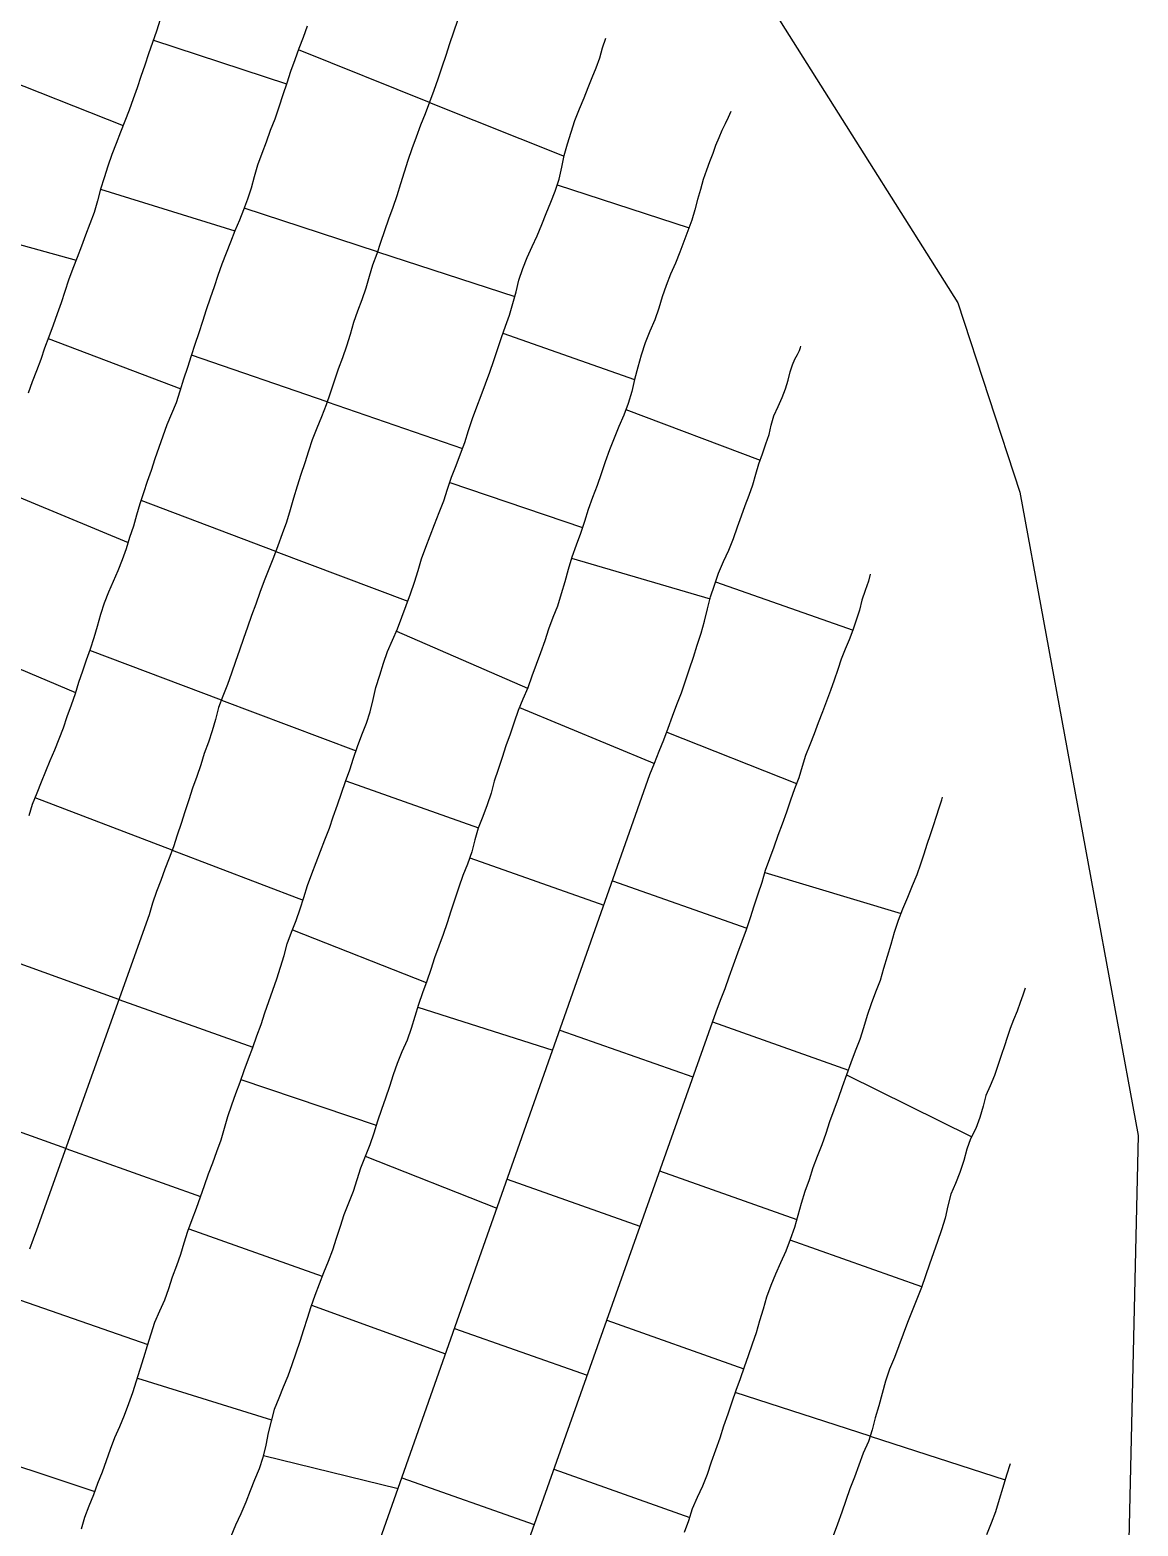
# Model space of a CAD drawing. Extents: x 703186 to 703989, y 1560402 to 1561368.
# Drawn here: x 703954.42 to 703989.44, y 1560715.4 to 1560762.66 of the extents above; entities that cross this region are included whole.
import ezdxf

# ---------------------------------------------------------------- set-up
doc = ezdxf.new("R2010")
doc.units = 0
for name, color, linetype in [('10124_2002_REAL', 30, 'Continuous'), ('AGROCAD PLL', 7, 'Continuous'), ('PANTE_2002', 7, 'Continuous')]:
    doc.layers.add(name, color=color, linetype=linetype)

msp = doc.modelspace()

# ---------------------------------------------------------------- linework, layer by layer
at = {"layer": '10124_2002_REAL'}
for points in [[(703958.5374, 1560762.9923), (703958.4146, 1560762.6251), (703958.295, 1560762.2619), (703958.1671, 1560761.9049), (703958.0445, 1560761.5458), (703957.9189, 1560761.1902), (703957.8034, 1560760.8367), (703957.6852, 1560760.4831), (703957.5561, 1560760.1302), (703957.4153, 1560759.7811), (703957.2779, 1560759.4303), (703957.1422, 1560759.0794), (703957.0065, 1560758.7271), (703956.8742, 1560758.3629), (703956.7612, 1560757.9941), (703956.6487, 1560757.6311), (703956.5495, 1560757.261), (703956.4472, 1560756.8948), (703956.3156, 1560756.5353), (703956.1779, 1560756.1815), (703956.0485, 1560755.8287), (703955.9125, 1560755.4758), (703955.7781, 1560755.1219), (703955.6393, 1560754.7566), (703955.5239, 1560754.3977), (703955.4003, 1560754.0467), (703955.276, 1560753.6893), (703955.1485, 1560753.333), (703955.0151, 1560752.9711), (703954.8774, 1560752.6099), (703954.7616, 1560752.2506), (703954.6278, 1560751.8908), (703954.4923, 1560751.5446), (703954.3658, 1560751.1917)], [(703954.3915, 1560737.8493), (703954.5036, 1560738.2073), (703954.642, 1560738.5646), (703954.7822, 1560738.9039), (703954.922, 1560739.244), (703955.0588, 1560739.5821), (703955.1994, 1560739.9208), (703955.3378, 1560740.2694), (703955.4741, 1560740.6191), (703955.5948, 1560740.9764), (703955.7309, 1560741.3399), (703955.8528, 1560741.698), (703955.9673, 1560742.0589), (703956.0924, 1560742.4106), (703956.2064, 1560742.7595), (703956.3278, 1560743.1118), (703956.4507, 1560743.468), (703956.5543, 1560743.8312), (703956.6566, 1560744.2025), (703956.7747, 1560744.5623), (703956.9153, 1560744.9111), (703957.0638, 1560745.251), (703957.2111, 1560745.5862), (703957.3453, 1560745.9306), (703957.4671, 1560746.2801), (703957.58, 1560746.6388), (703957.6961, 1560746.9916), (703957.7955, 1560747.3445), (703957.8976, 1560747.7024), (703958.0208, 1560748.054), (703958.1329, 1560748.4066), (703958.2571, 1560748.7568), (703958.3765, 1560749.1195), (703958.5034, 1560749.4794), (703958.6249, 1560749.8418), (703958.7573, 1560750.2002), (703958.9055, 1560750.5455), (703959.0465, 1560750.8938), (703959.1681, 1560751.2589), (703959.2844, 1560751.6356), (703959.4065, 1560752.0069), (703959.5221, 1560752.3757), (703959.64, 1560752.7386), (703959.7621, 1560753.1016), (703959.8775, 1560753.4659), (703959.9983, 1560753.8317), (703960.1253, 1560754.2023), (703960.2524, 1560754.5627), (703960.3697, 1560754.9179), (703960.4908, 1560755.2708), (703960.6329, 1560755.6236), (703960.7634, 1560755.9724), (703960.8991, 1560756.3221), (703961.0488, 1560756.6606), (703961.1749, 1560756.9941), (703961.3032, 1560757.3226), (703961.4191, 1560757.6699), (703961.5173, 1560758.0306), (703961.6232, 1560758.3986), (703961.7549, 1560758.7688), (703961.8973, 1560759.1314), (703962.0219, 1560759.4928), (703962.1641, 1560759.8586), (703962.2912, 1560760.2356), (703962.4199, 1560760.6207), (703962.5427, 1560760.9945), (703962.666, 1560761.3628), (703962.7984, 1560761.7308), (703962.9218, 1560762.0891), (703963.0667, 1560762.4392), (703963.1894, 1560762.7945)], [(703967.9286, 1560762.9657), (703967.8023, 1560762.5888), (703967.6751, 1560762.2262), (703967.5633, 1560761.8569), (703967.4324, 1560761.4827), (703967.3114, 1560761.1121), (703967.1867, 1560760.7452), (703967.0512, 1560760.3796), (703966.9064, 1560760.0174), (703966.7634, 1560759.6496), (703966.626, 1560759.2757), (703966.4883, 1560758.9091), (703966.3613, 1560758.5344), (703966.2431, 1560758.1684), (703966.1253, 1560757.7969), (703966.0092, 1560757.4219), (703965.8855, 1560757.058), (703965.7534, 1560756.6853), (703965.6236, 1560756.3193), (703965.4981, 1560755.9522), (703965.3814, 1560755.5946), (703965.25, 1560755.2308), (703965.141, 1560754.8698), (703965.0306, 1560754.5058), (703964.908, 1560754.1366), (703964.7684, 1560753.7785), (703964.6453, 1560753.4165), (703964.5362, 1560753.0452), (703964.4237, 1560752.6698), (703964.3004, 1560752.3001), (703964.1642, 1560751.9456), (703964.0352, 1560751.5686), (703963.9111, 1560751.1874), (703963.7826, 1560750.8145), (703963.6346, 1560750.4435), (703963.4835, 1560750.0799), (703963.3422, 1560749.7172), (703963.2237, 1560749.3563), (703963.1081, 1560748.9912), (703962.9846, 1560748.6228), (703962.8636, 1560748.2542), (703962.7514, 1560747.8753), (703962.6378, 1560747.4973), (703962.526, 1560747.1138), (703962.3903, 1560746.7386), (703962.2561, 1560746.3626), (703962.1174, 1560745.9954), (703961.9675, 1560745.6283), (703961.82, 1560745.2617), (703961.6821, 1560744.8952), (703961.5541, 1560744.5251), (703961.4237, 1560744.1616), (703961.291, 1560743.7934), (703961.1714, 1560743.4321), (703961.0448, 1560743.0718), (703960.9136, 1560742.7071), (703960.7931, 1560742.3415), (703960.66, 1560741.9818), (703960.5172, 1560741.615), (703960.3812, 1560741.254), (703960.2836, 1560740.882), (703960.1805, 1560740.5153), (703960.0563, 1560740.1602), (703959.9277, 1560739.8024), (703959.8141, 1560739.4406), (703959.6937, 1560739.0768), (703959.5574, 1560738.7101), (703959.4388, 1560738.3364), (703959.3152, 1560737.9644), (703959.1954, 1560737.5902), (703959.074, 1560737.2216), (703958.9508, 1560736.8576), (703958.8146, 1560736.5008), (703958.6798, 1560736.1461), (703958.5499, 1560735.7948), (703958.4172, 1560735.4422), (703958.2942, 1560735.0802), (703958.1878, 1560734.7118), (703954.6243, 1560724.7484), (703954.5223, 1560724.4552), (703954.4055, 1560724.1471)], [(703956.0478, 1560715.3139), (703956.1521, 1560715.6772), (703956.2923, 1560716.0376), (703956.4327, 1560716.3929), (703956.567, 1560716.7539), (703956.7093, 1560717.1141), (703956.8408, 1560717.4701), (703956.9655, 1560717.8298), (703957.1029, 1560718.1917), (703957.2605, 1560718.5412), (703957.4107, 1560718.9031), (703957.5411, 1560719.2666), (703957.6677, 1560719.6176), (703957.7899, 1560719.9871), (703957.9032, 1560720.3519), (703958.0129, 1560720.7221), (703958.1334, 1560721.0978), (703958.2493, 1560721.4703), (703958.3666, 1560721.8423), (703958.5205, 1560722.198), (703958.6825, 1560722.5477), (703958.8107, 1560722.9025), (703958.9216, 1560723.2695), (703959.0615, 1560723.6242), (703959.1831, 1560723.9855), (703959.2951, 1560724.3459), (703959.4129, 1560724.7157), (703959.5413, 1560725.0773), (703959.6804, 1560725.4348), (703959.8082, 1560725.7974), (703959.9373, 1560726.1581), (703960.0593, 1560726.5202), (703960.1953, 1560726.8694), (703960.3282, 1560727.23), (703960.4646, 1560727.5978), (703960.5678, 1560727.9657), (703960.6769, 1560728.3329), (703960.7981, 1560728.7044), (703960.9277, 1560729.0643), (703961.06, 1560729.423), (703961.1835, 1560729.7877), (703961.3219, 1560730.1525), (703961.4641, 1560730.5187), (703961.5928, 1560730.8861), (703961.7211, 1560731.2459), (703961.846, 1560731.6103), (703961.9698, 1560731.9692), (703962.0943, 1560732.3233), (703962.2249, 1560732.6845), (703962.3395, 1560733.0529), (703962.4481, 1560733.4251), (703962.5506, 1560733.7954), (703962.684, 1560734.1643), (703962.8286, 1560734.5309), (703962.9613, 1560734.8935), (703963.0785, 1560735.2586), (703963.1922, 1560735.6314), (703963.3234, 1560735.9987), (703963.4635, 1560736.3576), (703963.5986, 1560736.7192), (703963.7384, 1560737.08), (703963.8853, 1560737.4431), (703964.0045, 1560737.8063), (703964.1339, 1560738.1785), (703964.2661, 1560738.5505), (703964.3942, 1560738.9188), (703964.5237, 1560739.2847), (703964.6453, 1560739.6524), (703964.7687, 1560740.0244), (703964.9095, 1560740.3914), (703965.0517, 1560740.7623), (703965.1725, 1560741.1242), (703965.2686, 1560741.5053), (703965.355, 1560741.8923), (703965.4745, 1560742.2773), (703965.5888, 1560742.6604), (703965.7228, 1560743.0241), (703965.8728, 1560743.3803), (703966.0305, 1560743.7424), (703966.1733, 1560744.1077), (703966.3125, 1560744.4752), (703966.4431, 1560744.8439), (703966.5679, 1560745.2166), (703966.685, 1560745.5845), (703966.7933, 1560745.9559), (703966.9333, 1560746.3208), (703967.0714, 1560746.6822), (703967.2065, 1560747.0414), (703967.356, 1560747.4146), (703967.5033, 1560747.7855), (703967.6178, 1560748.1586), (703967.7455, 1560748.5338), (703967.8841, 1560748.9054), (703968.0232, 1560749.2688), (703968.1596, 1560749.6314), (703968.2766, 1560750.0081), (703968.404, 1560750.3848), (703968.5474, 1560750.754), (703968.684, 1560751.1134), (703968.8171, 1560751.4848), (703968.9526, 1560751.8503), (703969.0833, 1560752.2206), (703969.2014, 1560752.5954), (703969.3235, 1560752.9516), (703969.4465, 1560753.3023), (703969.5716, 1560753.656), (703969.6834, 1560754.021), (703969.7823, 1560754.388), (703969.8725, 1560754.7556), (703969.9916, 1560755.1255), (703970.1324, 1560755.4724), (703970.2913, 1560755.8191), (703970.4513, 1560756.1602), (703970.5982, 1560756.5117), (703970.7323, 1560756.8665), (703970.8837, 1560757.2175), (703971.0224, 1560757.5706), (703971.1446, 1560757.9476), (703971.2282, 1560758.3239), (703971.3041, 1560758.6985), (703971.4093, 1560759.0636), (703971.5276, 1560759.4315), (703971.6374, 1560759.8039), (703971.7883, 1560760.1677), (703971.9357, 1560760.5172), (703972.0642, 1560760.8454), (703972.1899, 1560761.1573), (703972.3167, 1560761.4707), (703972.4252, 1560761.7832), (703972.5167, 1560762.0932), (703972.6185, 1560762.3979)], [(703976.5727, 1560760.082), (703976.4887, 1560759.9), (703976.3876, 1560759.6952), (703976.2906, 1560759.4863), (703976.187, 1560759.2583), (703976.091, 1560759.0157), (703975.9978, 1560758.7558), (703975.8989, 1560758.4944), (703975.7969, 1560758.2317), (703975.6965, 1560757.9384), (703975.6082, 1560757.6228), (703975.5196, 1560757.3031), (703975.4334, 1560756.9832), (703975.3356, 1560756.6584), (703975.2133, 1560756.3162), (703975.0825, 1560755.9778), (703974.9636, 1560755.6391), (703974.8181, 1560755.2921), (703974.6596, 1560754.946), (703974.5241, 1560754.5922), (703974.4034, 1560754.2336), (703974.2929, 1560753.8693), (703974.1633, 1560753.5094), (703974.0114, 1560753.1458), (703973.8623, 1560752.7763), (703973.7418, 1560752.3928), (703973.6322, 1560752.0071), (703973.5279, 1560751.6227), (703973.4382, 1560751.2423), (703973.3215, 1560750.8605), (703973.1838, 1560750.4943), (703973.0349, 1560750.1334), (703972.8782, 1560749.7692), (703972.7315, 1560749.3985), (703972.5957, 1560749.0151), (703972.4731, 1560748.6399), (703972.3418, 1560748.2699), (703972.2008, 1560747.8906), (703972.0622, 1560747.514), (703971.9412, 1560747.1316), (703971.8163, 1560746.757), (703971.6833, 1560746.383), (703971.547, 1560746.0031), (703971.4335, 1560745.6142), (703971.3223, 1560745.2299), (703971.2098, 1560744.8513), (703971.0904, 1560744.4615), (703970.9456, 1560744.0974), (703970.8042, 1560743.7342), (703970.6866, 1560743.3622), (703970.5537, 1560742.9868), (703970.4166, 1560742.6191), (703970.277, 1560742.2511), (703970.1509, 1560741.8823), (703969.9975, 1560741.5171), (703969.8494, 1560741.1603), (703969.7222, 1560740.7947), (703969.5984, 1560740.4196), (703969.4639, 1560740.0477), (703969.3404, 1560739.6783), (703969.2181, 1560739.3022), (703969.0951, 1560738.925), (703968.995, 1560738.5488), (703968.8698, 1560738.1794), (703968.7287, 1560737.8102), (703968.5898, 1560737.448), (703968.4799, 1560737.0734), (703968.386, 1560736.6921), (703968.2509, 1560736.3104), (703968.0968, 1560735.9493), (703967.9767, 1560735.5819), (703967.8494, 1560735.2048), (703967.7243, 1560734.8268), (703967.6084, 1560734.4576), (703967.4784, 1560734.0865), (703967.343, 1560733.7143), (703967.2087, 1560733.3505), (703967.089, 1560732.9779), (703966.9586, 1560732.6065), (703966.821, 1560732.2386), (703966.7002, 1560731.8695), (703966.5797, 1560731.4927), (703966.4621, 1560731.1181), (703966.3374, 1560730.7465), (703966.1717, 1560730.376), (703966.0205, 1560730.0078), (703965.9028, 1560729.6478), (703965.7842, 1560729.2854), (703965.6574, 1560728.9182), (703965.5274, 1560728.5535), (703965.4066, 1560728.1875), (703965.2824, 1560727.8137), (703965.1567, 1560727.4374), (703965.0136, 1560727.0738), (703964.8699, 1560726.7036), (703964.7533, 1560726.3363), (703964.6311, 1560725.9674), (703964.4879, 1560725.5975), (703964.3427, 1560725.2341), (703964.2183, 1560724.8609), (703964.0989, 1560724.4835), (703963.9821, 1560724.1155), (703963.8397, 1560723.7495), (703963.6949, 1560723.3997), (703963.5622, 1560723.0434), (703963.4272, 1560722.6814), (703963.296, 1560722.3195), (703963.1827, 1560721.957), (703963.0687, 1560721.593), (703962.9481, 1560721.2287), (703962.8212, 1560720.8603), (703962.6945, 1560720.4935), (703962.5702, 1560720.13), (703962.4182, 1560719.7822), (703962.2815, 1560719.4336), (703962.1409, 1560719.0799), (703962.0381, 1560718.7097), (703961.9482, 1560718.3384), (703961.8755, 1560717.9496), (703961.7811, 1560717.5655), (703961.6584, 1560717.2082), (703961.5125, 1560716.8598), (703961.3805, 1560716.5065), (703961.2362, 1560716.1461), (703961.0821, 1560715.7853), (703960.9123, 1560715.4255), (703960.762, 1560715.0661)], [(703962.275, 1560705.8775), (703974.0154, 1560739.1416), (703974.1597, 1560739.5028), (703974.3014, 1560739.873), (703974.4492, 1560740.2373), (703974.5951, 1560740.6058), (703974.7272, 1560740.9818), (703974.8598, 1560741.3532), (703975.0115, 1560741.7212), (703975.1408, 1560742.0997), (703975.2654, 1560742.4757), (703975.3893, 1560742.8452), (703975.5103, 1560743.2268), (703975.628, 1560743.6034), (703975.7331, 1560743.983), (703975.8307, 1560744.3698), (703975.9284, 1560744.7569), (703976.0499, 1560745.1245), (703976.1815, 1560745.4973), (703976.3366, 1560745.8654), (703976.5045, 1560746.2257), (703976.6515, 1560746.5979), (703976.7815, 1560746.9637), (703976.9049, 1560747.3071), (703977.0253, 1560747.6393), (703977.1515, 1560747.9661), (703977.2643, 1560748.2924), (703977.3641, 1560748.6253), (703977.4599, 1560748.9571), (703977.5745, 1560749.2703), (703977.6796, 1560749.5826), (703977.7779, 1560749.8825), (703977.8498, 1560750.1774), (703977.9294, 1560750.4748), (703978.0639, 1560750.7681), (703978.1899, 1560751.0515), (703978.2997, 1560751.3285), (703978.3876, 1560751.6027), (703978.4434, 1560751.8653), (703978.5194, 1560752.086), (703978.5939, 1560752.2633), (703978.6811, 1560752.4054), (703978.7371, 1560752.5319), (703978.7772, 1560752.6301), (703978.7829, 1560752.6712)], [(703980.9767, 1560745.466), (703980.9254, 1560745.2486), (703980.8167, 1560744.9498), (703980.7156, 1560744.6508), (703980.6329, 1560744.3319), (703980.5301, 1560744.0124), (703980.4316, 1560743.6954), (703980.3123, 1560743.3966), (703980.1834, 1560743.1013), (703980.0607, 1560742.7885), (703979.9478, 1560742.4532), (703979.8384, 1560742.1241), (703979.725, 1560741.7968), (703979.5908, 1560741.4607), (703979.463, 1560741.1177), (703979.3345, 1560740.7722), (703979.2051, 1560740.4252), (703979.0636, 1560740.081), (703978.9339, 1560739.7373), (703978.8268, 1560739.3915), (703978.7163, 1560739.0343), (703978.5805, 1560738.6834), (703978.4578, 1560738.3289), (703978.3347, 1560737.9483), (703978.1977, 1560737.5685), (703978.0564, 1560737.2099), (703977.9339, 1560736.8402), (703977.7961, 1560736.4748), (703977.6607, 1560736.1087), (703977.547, 1560735.732), (703977.4204, 1560735.3573), (703977.2992, 1560734.9771), (703977.1801, 1560734.6112), (703977.0602, 1560734.2369), (703976.9199, 1560733.8653), (703976.7769, 1560733.4952), (703976.6399, 1560733.1167), (703976.5107, 1560732.7349), (703976.3807, 1560732.3649), (703976.2321, 1560732.0008), (703976.0971, 1560731.6318), (703964.0368, 1560697.628)], [(703975.1079, 1560715.1996), (703975.2404, 1560715.575), (703975.3597, 1560715.9514), (703975.5153, 1560716.3078), (703975.6842, 1560716.6694), (703975.8362, 1560717.0405), (703975.9646, 1560717.4205), (703976.0947, 1560717.8025), (703976.2292, 1560718.1883), (703976.3542, 1560718.5623), (703976.4828, 1560718.9438), (703976.6117, 1560719.3222), (703976.737, 1560719.689), (703976.8759, 1560720.0592), (703976.9996, 1560720.4258), (703977.1298, 1560720.789), (703977.2542, 1560721.1485), (703977.3773, 1560721.5161), (703977.491, 1560721.8885), (703977.6029, 1560722.2643), (703977.7122, 1560722.6401), (703977.845, 1560723.0061), (703977.9978, 1560723.37), (703978.1524, 1560723.7241), (703978.3177, 1560724.0929), (703978.4575, 1560724.4613), (703978.592, 1560724.8374), (703978.6958, 1560725.2164), (703978.8014, 1560725.5997), (703978.9216, 1560725.9767), (703979.0526, 1560726.344), (703979.1746, 1560726.7192), (703979.312, 1560727.0836), (703979.4546, 1560727.4472), (703979.5833, 1560727.8119), (703979.7042, 1560728.1804), (703979.8332, 1560728.5473), (703979.9738, 1560728.9174), (703980.1005, 1560729.2829), (703980.2393, 1560729.6601), (703980.3695, 1560730.0364), (703980.5141, 1560730.4076), (703980.6538, 1560730.7774), (703980.778, 1560731.1512), (703980.8942, 1560731.5334), (703981.0164, 1560731.9077), (703981.1561, 1560732.2736), (703981.2979, 1560732.6437), (703981.4108, 1560733.0212), (703981.5197, 1560733.399), (703981.634, 1560733.7831), (703981.7405, 1560734.1641), (703981.8665, 1560734.5365), (703982.0107, 1560734.9011), (703982.1682, 1560735.2674), (703982.3112, 1560735.6294), (703982.4569, 1560735.9763), (703982.5734, 1560736.3143), (703982.6778, 1560736.6339), (703982.7799, 1560736.9409), (703982.8839, 1560737.24), (703982.9775, 1560737.5337), (703983.0666, 1560737.8191), (703983.1579, 1560738.0829), (703983.2407, 1560738.3411), (703983.2649, 1560738.4255)], [(703985.8782, 1560732.3879), (703985.796, 1560732.1694), (703985.715, 1560731.935), (703985.6156, 1560731.667), (703985.5043, 1560731.3929), (703985.3948, 1560731.1185), (703985.3024, 1560730.8357), (703985.2176, 1560730.5637), (703985.1293, 1560730.2903), (703985.0184, 1560729.9746), (703984.9072, 1560729.6331), (703984.7697, 1560729.3076), (703984.6331, 1560728.9964), (703984.541, 1560728.6596), (703984.4367, 1560728.306), (703984.31, 1560727.958), (703984.1499, 1560727.634), (703984.0293, 1560727.3026), (703983.9317, 1560726.9467), (703983.8137, 1560726.5714), (703983.6668, 1560726.2189), (703983.5239, 1560725.8824), (703983.4296, 1560725.5148), (703983.3456, 1560725.1274), (703983.233, 1560724.7525), (703983.1016, 1560724.3889), (703982.9726, 1560724.0324), (703982.8485, 1560723.6728), (703982.7274, 1560723.3026), (703982.5984, 1560722.9385), (703982.4531, 1560722.5693), (703982.302, 1560722.1989), (703982.1574, 1560721.8282), (703982.0145, 1560721.4641), (703981.8827, 1560721.093), (703981.7398, 1560720.7255), (703981.5896, 1560720.3524), (703981.461, 1560719.9757), (703981.3492, 1560719.586), (703981.2461, 1560719.1998), (703981.1294, 1560718.8206), (703981.0359, 1560718.432), (703980.917, 1560718.0646), (703980.7571, 1560717.6983), (703980.6134, 1560717.3224), (703980.4817, 1560716.9461), (703980.3327, 1560716.5709), (703980.2059, 1560716.2032), (703980.0817, 1560715.834), (703979.9378, 1560715.4595), (703979.8045, 1560715.0902)], [(703984.6649, 1560715.1266), (703984.8109, 1560715.494), (703984.9436, 1560715.8601), (703985.0607, 1560716.248), (703985.1778, 1560716.6285), (703985.2916, 1560717.0128), (703985.4129, 1560717.3692)]]:
    msp.add_lwpolyline(points, dxfattribs=at)
at = {"layer": 'AGROCAD PLL', "color": 5, "true_color": 0x0000ff}
for points in [[(703958.3219, 1560762.3436), (703962.5306, 1560760.9577)], [(703956.6494, 1560757.6334), (703960.8971, 1560756.317)], [(703956.6494, 1560757.6334), (703960.8969, 1560756.3171)], [(703971.0856, 1560757.7655), (703975.249, 1560756.416)], [(703965.4005, 1560755.6531), (703961.1881, 1560757.0278)], [(703965.4005, 1560755.6531), (703961.1881, 1560757.0278)], [(703969.3682, 1560753.0791), (703973.5273, 1560751.6204)], [(703969.3682, 1560753.0791), (703973.5273, 1560751.6204)], [(703967.6899, 1560748.3704), (703971.8789, 1560746.9447)], [(703960.4714, 1560741.4934), (703956.3103, 1560743.0611)], [(703960.4714, 1560741.4934), (703956.3103, 1560743.0611)], [(703974.5449, 1560740.479), (703978.6469, 1560738.8549)], [(703964.4008, 1560738.9373), (703968.5921, 1560737.4539)], [(703964.4008, 1560738.9373), (703968.5916, 1560737.4541)], [(703958.9083, 1560736.7462), (703963.0487, 1560735.1657)], [(703984.1786, 1560727.6921), (703980.2326, 1560729.642)], [(703984.1786, 1560727.6921), (703980.2326, 1560729.642)], [(703982.604, 1560722.9542), (703978.4448, 1560724.4278)], [(703982.604, 1560722.9542), (703978.4448, 1560724.4278)], [(703967.8377, 1560721.6382), (703972.0281, 1560720.1593)], [(703957.814, 1560720.0647), (703962.0491, 1560718.7494)], [(703961.7958, 1560717.6252), (703966.0521, 1560716.5791)], [(703966.1736, 1560716.9233), (703970.3567, 1560715.4469)]]:
    msp.add_lwpolyline(points, dxfattribs=at)
at = {"layer": 'AGROCAD PLL', "color": 3, "true_color": 0x00ff00}
for points in [[(703967.0483, 1560760.3723), (703962.9015, 1560762.0301)], [(703967.0483, 1560760.3723), (703962.9015, 1560762.0301)], [(703953.1543, 1560761.3036), (703957.3602, 1560759.6405)], [(703951.5224, 1560756.5854), (703955.8806, 1560755.3918)], [(703954.9949, 1560752.9181), (703959.187, 1560751.32)], [(703963.8164, 1560750.9125), (703959.5268, 1560752.3907)], [(703963.8164, 1560750.9125), (703959.5268, 1560752.3907)], [(703963.8164, 1560750.9125), (703959.527, 1560752.3907)], [(703963.8164, 1560750.9125), (703959.527, 1560752.3907)], [(703963.8164, 1560750.9125), (703968.0878, 1560749.4406)], [(703973.2491, 1560750.6679), (703977.5009, 1560749.0691)], [(703953.3825, 1560748.1885), (703957.5261, 1560746.4676)], [(703962.19, 1560746.1877), (703966.361, 1560744.6122)], [(703951.7197, 1560743.4767), (703955.862, 1560741.727)], [(703965.9981, 1560743.6681), (703970.1428, 1560741.863)], [(703960.4714, 1560741.4934), (703964.7245, 1560739.8912)], [(703968.3221, 1560736.5115), (703972.558, 1560735.0123)], [(703972.83, 1560735.7831), (703977.0755, 1560734.2847)], [(703977.6417, 1560736.0457), (703981.9492, 1560734.7455)], [(703962.7112, 1560734.2332), (703966.9428, 1560732.5641)], [(703957.2311, 1560732.0369), (703952.9887, 1560733.5543)], [(703957.2311, 1560732.0369), (703952.9887, 1560733.5543)], [(703957.2311, 1560732.0369), (703961.4656, 1560730.5224)], [(703957.2311, 1560732.0369), (703961.4654, 1560730.5225)], [(703966.6755, 1560731.7922), (703970.9401, 1560730.4284)], [(703971.1659, 1560731.0681), (703975.3708, 1560729.584)], [(703961.0881, 1560729.5061), (703965.3637, 1560728.0583)], [(703955.5473, 1560727.329), (703951.3174, 1560728.8418)], [(703955.5473, 1560727.329), (703951.3174, 1560728.8418)], [(703955.5473, 1560727.329), (703959.8106, 1560725.8042)], [(703955.5473, 1560727.329), (703959.8106, 1560725.8042)], [(703965.0156, 1560727.0789), (703969.1795, 1560725.4401)], [(703969.5018, 1560726.3532), (703973.6994, 1560724.8717)], [(703959.4386, 1560724.7881), (703963.6545, 1560723.2911)], [(703953.881, 1560722.6151), (703958.143, 1560721.1285)], [(703963.3174, 1560722.3784), (703967.5565, 1560720.8416)], [(703980.972, 1560718.2346), (703976.7112, 1560719.6135)], [(703980.972, 1560718.2346), (703976.7112, 1560719.6135)], [(703952.2418, 1560717.8923), (703956.4663, 1560716.4833)], [(703980.972, 1560718.2346), (703985.244, 1560716.852)]]:
    msp.add_lwpolyline(points, dxfattribs=at)
at = {"layer": 'AGROCAD PLL', "color": 1, "true_color": 0xff0000}
for points in [[(703967.0483, 1560760.3723), (703971.2989, 1560758.673)], [(703965.4005, 1560755.6531), (703969.7415, 1560754.2365)], [(703962.19, 1560746.1877), (703957.9306, 1560747.7965)], [(703962.19, 1560746.1877), (703957.9306, 1560747.7965)], [(703971.5379, 1560745.972), (703975.9128, 1560744.6952)], [(703976.0874, 1560745.2309), (703980.4321, 1560743.6972)], [(703976.0874, 1560745.2309), (703980.4323, 1560743.6971)], [(703969.8891, 1560741.256), (703974.153, 1560739.4861)], [(703958.9083, 1560736.7462), (703954.5779, 1560738.3992)], [(703958.9083, 1560736.7462), (703954.5779, 1560738.3992)], [(703975.9895, 1560731.3283), (703980.2889, 1560729.8034)], [(703974.3181, 1560726.6159), (703978.6576, 1560725.0768)], [(703972.6467, 1560721.9035), (703976.9797, 1560720.3667)], [(703970.9754, 1560717.1911), (703975.2699, 1560715.668)]]:
    msp.add_lwpolyline(points, dxfattribs=at)
at = {"layer": 'PANTE_2002'}
msp.add_lwpolyline([(703962.8236, 1560817.8599), (703967.5861, 1560793.7827), (703974.2007, 1560769.1764), (703983.7459, 1560754.0422), (703985.7088, 1560748.0632), (703989.4428, 1560727.7406), (703988.868, 1560702.641), (703985.079, 1560681.0368), (703964.832, 1560636.6822), (703872.1098, 1560647.2127)], dxfattribs=at)

doc.saveas('drawing.dxf')
